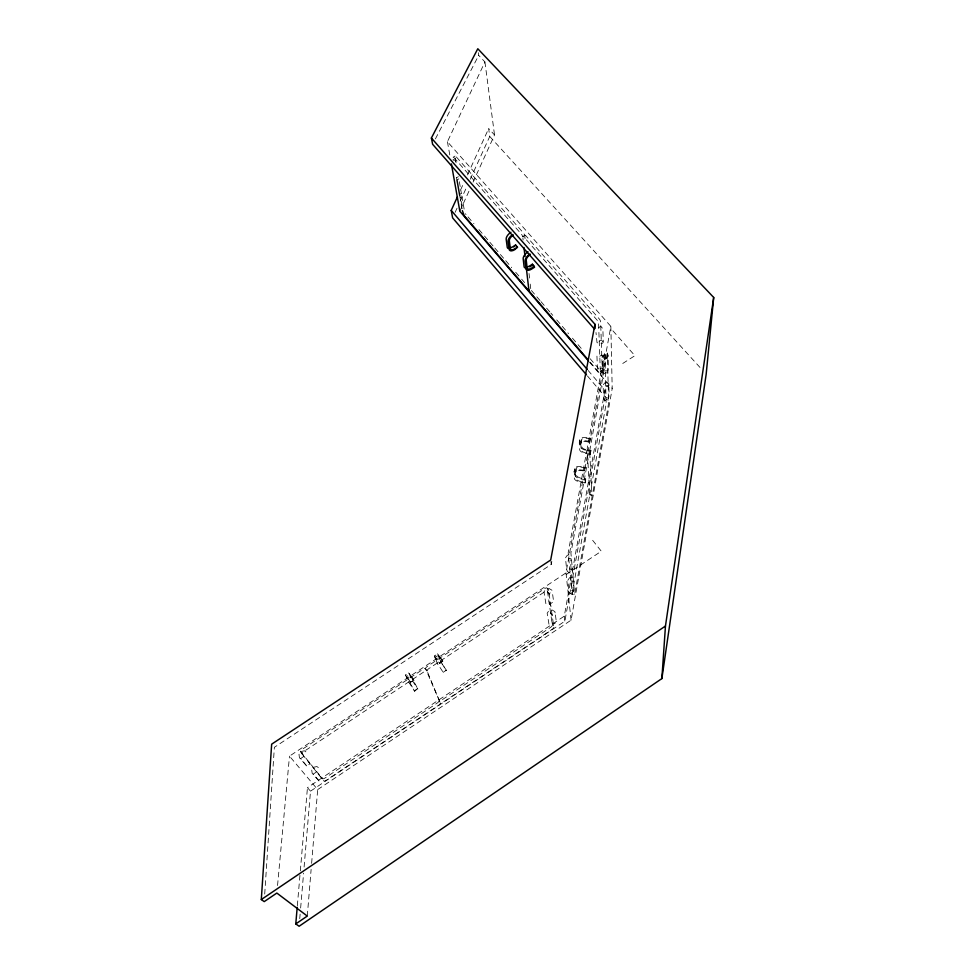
<?xml version="1.0" encoding="UTF-8"?>
<svg xmlns="http://www.w3.org/2000/svg" width="975" height="975" viewBox="0 0 975 975"><rect width="100%" height="100%" fill="white"/><g stroke="black" fill="none" stroke-linecap="round" stroke-linejoin="round"><path stroke-width="0.73" stroke-dasharray="4.88 3.66" d="M412.047 677.406L408.696 672.86L405.454 675.005L408.683 682L414.655 691.251L417.727 688.569L409.719 674.249L406.477 676.674L414.655 691.251M408.696 672.86L411.877 679.88L417.848 689.13M589.717 450.828L606.974 354.254C608.485 352.365 603.976 351.853 604.415 353.962L587.242 448.281L589.68 495.458L572.093 593.86L574.641 594.263L592.02 497.006L589.631 450.548L586.999 450.194L586.597 451.632L568.206 552.642L572.093 593.86M264.712 894.051L274.365 747.313L551.265 564.391L551.826 561.405M307.283 916.061L311.123 869.395M311.622 863.362L317.679 789.592L289.49 756.125L566 572.886L610.85 326.381L447.428 141.704L484.928 61.949L478.701 55.368L478.347 52.723M299.739 918.657L300.129 914.111M300.641 908.03L303.591 873.125M304.103 867.055L310.513 791.164L307.454 787.617L564.281 616.151L604.963 390.134L588.205 370.549M297.338 905.738L300.19 872.418M300.324 870.907L307.454 787.617M277.546 885.544L289.49 756.125M571.289 577.383L569.534 577.761L567.828 580.308L568.864 590.143L569.571 593.019L572.276 594.592L573.641 594.299L574.226 590.972L571.679 590.582M317.679 789.592L571.082 620.161L612.202 388.525L610.85 326.381M310.513 791.164L564.878 621.185L605.17 396.74L604.963 390.134M605.67 400.713L604.244 399.982L603.537 397.483L603.135 385.149L604.707 382.895L608.802 382.822L608.266 385.771L605.816 385.466M585.134 482.125L585.719 478.883L582.209 478.408A5.582 2.352 10.3 0 1 576.518 475.252L576.03 468.963A5.631 2.389 10.3 0 1 581.441 467.244L585.012 467.72L584.415 471.01L580.832 470.523A5.643 2.377 10.3 0 0 575.421 472.229L575.92 478.493A5.582 2.34 10.3 0 0 581.612 481.65L585.134 482.125L585.158 482.905L581.441 482.393A7.02 2.937 10.3 0 1 574.336 478.469L574.421 468.756A7.081 3.01 10.3 0 1 581.161 466.623L585.012 467.72M590.302 453.582L590.874 450.401L587.401 449.938A5.533 2.425 10.1 0 1 581.77 446.745L581.344 440.249A5.582 2.474 10.1 0 1 586.718 438.433L590.253 438.884L589.668 442.102L586.133 441.638A5.582 2.462 10.1 0 0 580.747 443.454L581.185 449.926A5.533 2.413 10.1 0 0 586.816 453.119L590.35 454.179L586.67 453.692A6.959 3.035 10.1 0 1 579.662 449.719L579.784 439.859A7.008 3.108 10.1 0 1 586.487 437.58L590.241 438.055L590.253 438.884M604.841 373.73L603.367 372.986L602.635 370.415L602.197 357.179L603.83 354.863L606.877 354.181L608.071 354.778L607.523 357.801L604.987 357.508M585.158 482.905L585.719 478.883M590.35 454.179L590.874 450.401M569.059 554.897L567.231 555.287L565.451 557.907L566.572 568.523L567.316 571.484L570.107 573.093L571.533 572.788L572.142 569.363L569.497 568.961M584.415 471.01L584.939 467.122M589.668 442.102L590.241 438.055M575.421 472.229L576.03 468.963M580.747 443.454L581.344 440.249M442.882 661.282L438.421 655.237L435.203 657.369L439.652 663.427L442.882 661.282L437.604 653.713L434.302 656.248L437.775 664.06M435.203 657.369L436.995 662.5M437.604 653.713L440.956 661.952M438.421 655.237L440.176 660.392M592.252 495.215C586.852 493.228 592.581 497.043 592.629 493.813L608.68 402.894L607.327 353.011M589.79 494.873L606.158 403.784L604.78 352.718M589.631 450.548L570.923 553.044L574.641 594.263M455.13 212.355L457.019 208.211M460.163 201.313L467.086 186.14M470.242 179.229L489.742 136.463L488.67 128.578L494.52 134.977L473.082 182.118M459.834 211.246L469.292 190.442M460.578 189.954L463.698 183.129M467.452 174.952L488.67 128.578M435.411 138.889L478.701 55.368M599.783 356.253L601.758 354.997L603.769 357.313L604.171 369.952L600.612 371.56L598.102 370.281L597.407 367.843L596.907 355.18L597.773 353.949M598.735 327.588L600.783 326.284L602.867 328.648L603.293 342.201L602.587 343.2L599.613 343.87L597.005 342.566L595.993 332.524M461.273 193.391L459.518 194.452M455.873 161.618L454.118 159.62L452.9 159.9M548.962 624.219L547.17 613.226L548.901 610.63L552.069 609.948L554.824 611.581L555.141 612.897L552.118 614.908L550.582 612.873M318.362 767.569L316.899 766.557L313.682 767.24L311.72 770.018L312.183 773.26L318.91 780.853L322.043 778.757L320.702 776.551M414.533 690.69L417.727 688.569M443.162 672.299L446.343 670.191L443.162 672.299L437.19 663.098M305.882 751.847L304.383 750.799L301.019 751.518L298.984 754.382L299.447 757.733L306.662 765.911L309.928 763.742L308.539 761.463M566.17 574.543L601.319 551.241L591.898 539.358M439.652 663.427L442.784 660.684M414.058 680.404L410.475 682.122L414.058 680.404L411.596 676.784M545.89 603.696L543.965 591.91L545.781 589.229L549.071 588.522L551.923 590.192L552.252 591.545L549.108 593.629L547.523 591.533M622.757 363.468L634.883 355.68L610.898 328.538M600.234 368.903L602.184 367.66L604.171 369.952M600.222 373.327L602.16 372.084M599.223 341.153L601.246 339.861L603.293 342.201M522.868 236.438L524.855 235.207M456.58 177.743L458.36 176.658M458.859 178.852L456.982 179.997L456.093 174.976M453.119 157.243L455.045 156.073M605.012 358.544L607.547 358.837M605.378 370.744L607.876 371.036L608.412 368.05L608.071 354.778M605.438 372.73L607.925 373.023M605.853 386.429L608.303 386.734M606.194 397.8L608.607 398.092L609.119 395.18L608.802 382.822M606.243 399.665L608.656 399.957M589.643 441.285L585.902 440.798A7.02 3.096 10.1 0 0 579.199 443.052M590.935 450.998L586.999 450.194M584.342 470.413L580.564 469.901A7.093 2.998 10.3 0 0 573.824 472.022M585.743 479.663L582.026 479.164A7.02 2.949 10.3 0 1 574.945 475.227L574.421 468.756M568.425 558.358L571.118 558.76L570.497 562.234L571.533 572.788M570.68 580.747L573.288 581.137L572.678 584.513L573.641 594.299M489.742 136.463L701.062 368.623M434.387 655.846L439.554 662.829M468.012 216.901L473.972 223.811M478.932 229.576L488.865 241.105M489.852 242.263L493.825 246.87M494.825 248.028L504.745 259.557M505.745 260.703L511.692 267.625M515.665 272.232L520.638 277.997M521.625 279.155L524.611 282.616M540.028 300.519L532.167 291.391A2.279 0.622 58.3 0 1 531.497 290.465M541.015 301.665L549.863 311.927M550.838 313.072L552.801 315.352M556.737 319.922L568.523 333.608M572.459 338.179L583.269 350.732M590.143 358.715L600.953 371.268A2.377 0.683 57 0 0 602.318 371.719L600.624 321.738A2.523 0.768 57.6 0 0 599.077 318.703L525.976 235.853A2.425 0.707 59 0 0 524.745 235.706L522.758 236.937L523.112 239.96M590.192 362.225L599.028 372.511A2.377 0.67 57 0 0 600.393 372.962L598.565 323.054A2.523 0.768 57.6 0 0 597.017 320.007L523.977 237.083A2.425 0.695 59 0 0 522.758 236.937A2.425 0.695 59 0 0 521.223 233.963L454.082 157.743A2.352 0.634 60.1 0 0 453.07 157.779L453.509 160.278M589.448 362.042L612.202 388.525M587.45 375.972L605.17 396.74M306.662 765.911L300.641 758.562L303.968 756.356L302.567 754.053M318.91 780.853L313.341 774.053L316.534 771.932L315.169 769.689M301.97 753.882L323.798 780.938A2.693 0.817 -33.3 0 0 326.552 780.085L438.494 705.278A2.62 0.804 -34.9 0 0 440.347 703.072A2.62 0.804 -35 0 0 442.845 702.378L551.862 629.521A2.584 0.78 -36.6 0 0 553.861 627.242L548.633 590.253L547.036 588.144A2.767 0.902 -36.9 0 0 544.623 588.656L427.513 666.278A2.803 0.926 -34.9 0 0 425.539 668.704A2.803 0.926 -34.9 0 0 422.845 669.374L302.372 749.227A2.876 0.938 -32.9 0 0 300.568 751.567L301.97 753.882A2.888 0.938 -33 0 1 303.786 751.554L424.344 671.592A2.815 0.926 -34.9 0 1 427.05 670.91A2.803 0.926 -35 0 1 429.024 668.484L546.207 590.765A2.767 0.902 -36.8 0 1 548.633 590.253M405.454 675.005L408.793 679.563M300.568 751.567L322.469 778.745A2.693 0.817 -33.2 0 0 325.211 777.892L437.08 703.182A2.62 0.804 -34.9 0 0 438.933 700.976A2.62 0.804 -35 0 0 441.419 700.282L550.363 627.522A2.584 0.792 -36.6 0 0 552.362 625.231L547.036 588.144M547.633 592.325L549.217 594.421M548.974 601.648L550.534 603.708L553.617 601.66L552.252 591.545M549.193 603.172L550.741 605.231M550.692 613.604L552.216 615.639M551.935 622.245L553.434 624.256L556.408 622.269L555.141 612.897M552.13 623.659L553.629 625.658M465.392 213.72L466.026 214.585M444.027 666.815L446.343 670.191M408.342 678.941L410.804 682.573M442.15 663.975L444.21 667.095M440.359 660.989L442.333 664.243M447.428 141.704L450.06 156.5M459.712 195.548L461.979 208.492L463.808 207.37L462.126 205.42L460.651 196.987M456.068 162.776L454.996 156.622A2.352 0.646 60.1 0 1 456.02 156.573L523.209 232.72A2.425 0.707 59 0 1 524.745 235.706L525.44 241.751M459.359 181.752L461.37 193.318M461.809 195.853L464.185 209.491M484.928 61.949L494.52 134.977M550.887 561.466L551.265 564.391M564.281 616.151L564.878 621.185M529.023 273.5L529.535 278.046M530.217 284.091L530.729 288.624M566 572.886L571.082 620.161M579.784 439.859L580.247 446.538A6.947 3.047 10.1 0 0 587.255 450.511M427.05 670.91L425.539 668.704L440.347 703.072L427.05 670.91"/><path stroke-width="1.46" d="M295.778 923.91L307.283 916.061L276.851 893.063L264.213 901.619L261.3 899.559L271.659 744.169L550.692 560.016L594.957 324.273L431.401 137.999L477.799 48.75L713.7 297.473L706.168 374.242L661.867 678.588L299.106 926.25L295.778 923.91L297.204 907.25M661.867 678.588L665.462 626.035L713.7 297.473M586.462 374.814L452.619 217.876L451.218 210.405L457.458 196.767M261.3 899.559L665.462 626.035M529.986 254A6.52 3.205 -41.7 0 0 525.098 260.983L526 268.734A6.472 3.157 -41.5 0 0 531.631 269.063L534.446 267.296L534.3 266.419L532.399 264.225L529.73 265.895A5.143 2.511 -41.5 0 1 525.952 266.736M529.73 266.87L532.545 265.115L532.399 264.225M534.3 266.419L531.631 268.076A5.143 2.511 -41.5 0 1 527.109 267.82L526.256 260.276A5.192 2.547 -41.7 0 1 530.168 254.682M512.838 234.439A6.459 3.278 -41.9 0 0 508.06 241.422L509.096 249.259A6.398 3.218 -41.7 0 0 514.751 249.673L517.506 247.175L515.629 245.03L512.984 246.675A5.094 2.572 -41.8 0 1 509.206 247.467M513.813 246.943L515.629 245.03M517.506 247.175L514.861 248.82A5.094 2.559 -41.7 0 1 510.315 248.479L509.328 240.862A5.143 2.608 -41.9 0 1 513.155 235.255M594.177 328.77L432.62 144.276L431.401 137.999M532.545 265.115L534.446 267.296M588.217 359.946L530.29 292.573A2.279 0.622 58.3 0 1 528.852 289.807L526.061 265.639M588.461 360.896L459.834 211.246L451.388 163.897M451.218 210.405L587.218 369.403M456.982 179.997L459.712 195.548M462.357 210.612L464.21 215.707L527.694 289.551A2.279 0.622 58.3 0 0 528.852 289.807M523.977 247.516L525.025 256.571M594.957 324.273L595.128 328.502M528.048 251.794A6.52 3.218 -41.7 0 0 523.173 258.777L524.087 266.541A6.459 3.157 -41.5 0 0 524.989 267.881M510.937 232.269A6.459 3.278 -41.9 0 0 506.171 239.253L507.219 247.102A6.398 3.23 -41.8 0 0 508.146 248.479"/></g></svg>
